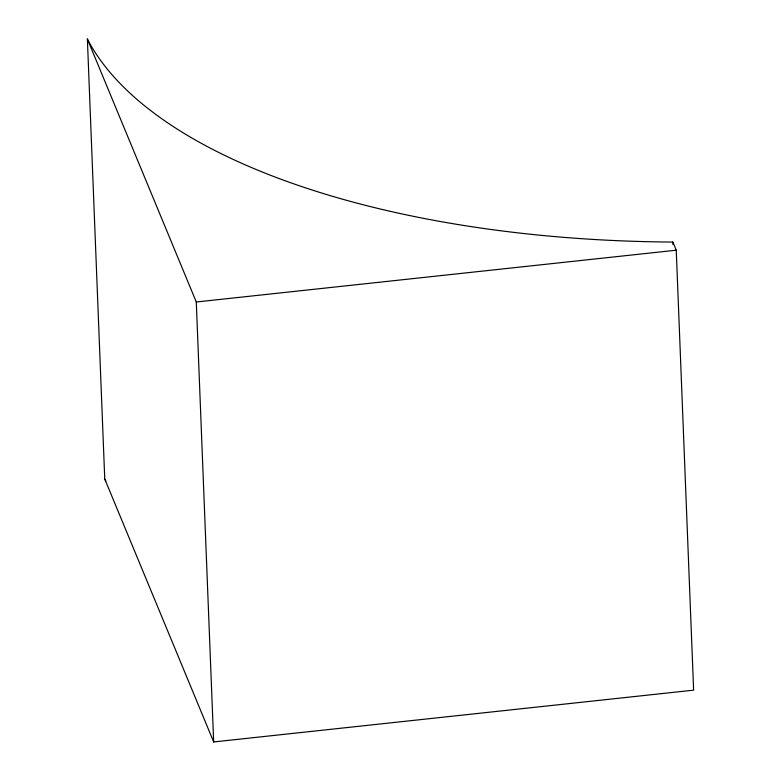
<?xml version="1.0" encoding="UTF-8"?>
<svg xmlns="http://www.w3.org/2000/svg" width="781" height="781" viewBox="0 0 781 781"><rect width="100%" height="100%" fill="white"/><g stroke="black" fill="none" stroke-linecap="round" stroke-linejoin="round"><path stroke-width="1.17" d="M87.374 39.05L196.285 301.993L676.248 250.203L693.626 690.16L213.672 741.95L104.752 479.007L87.374 39.05A660.921 284.059 -2.3 0 0 672.871 242.051L676.248 250.203M672.871 242.051L672.968 244.492M196.285 301.993L213.672 741.95M105.816 481.008A660.921 284.059 -2.3 0 1 104.752 479.007"/></g></svg>
